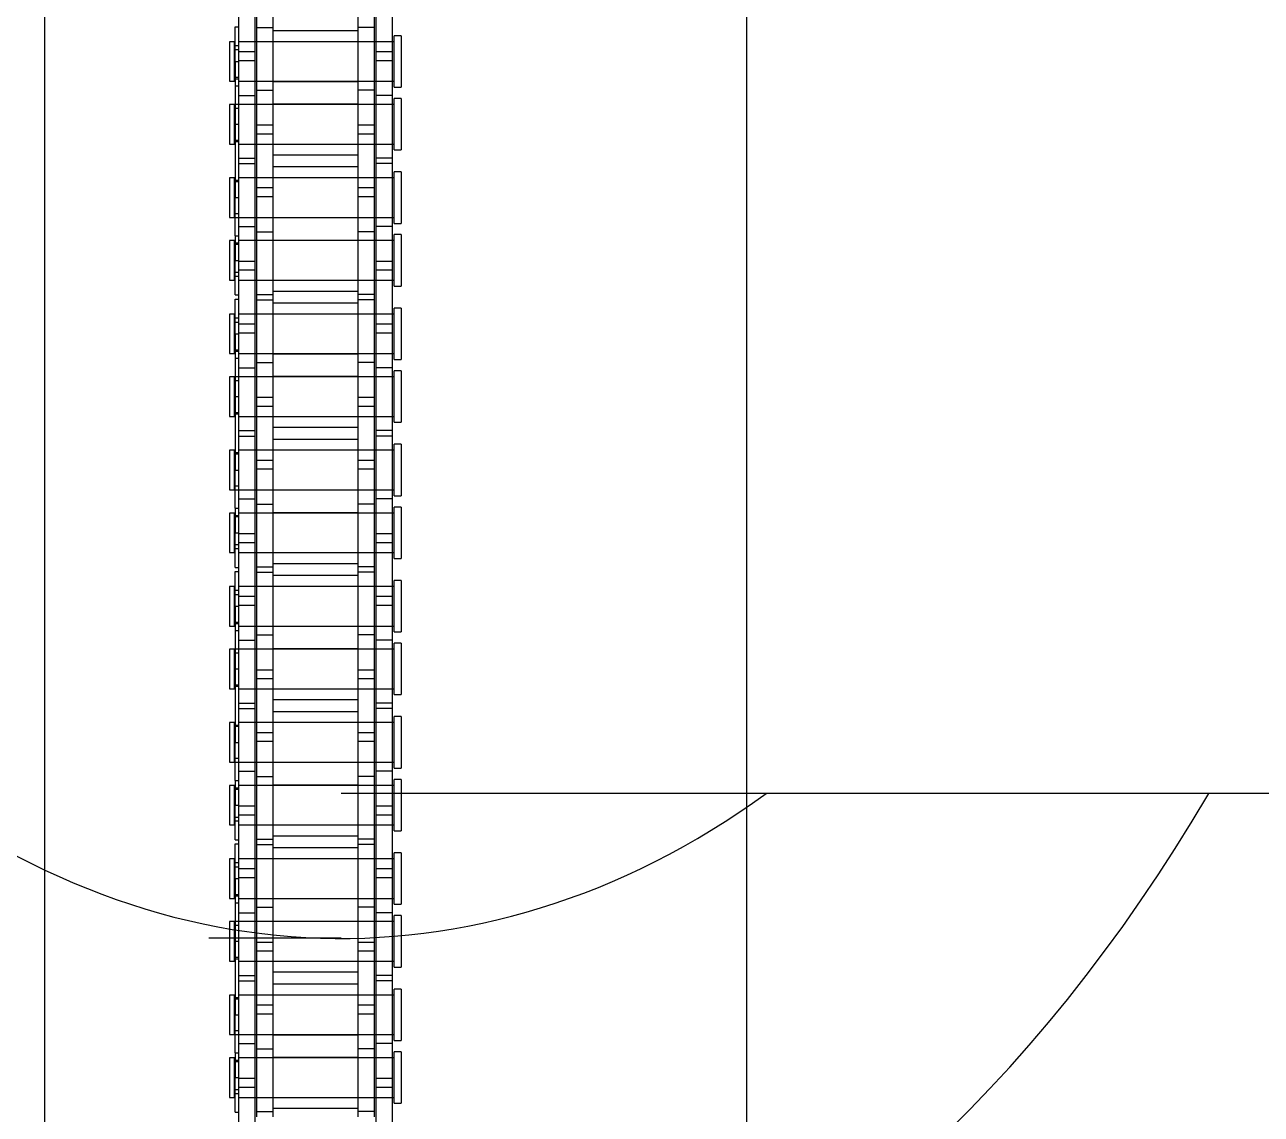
# Model space of a CAD drawing. Header units: metres. Extents: x 0 to 63075, y 0 to 44550.
# Drawn here: x 13902.4 to 14017.7, y 27374.5 to 27476.1 of the extents above; entities that cross this region are included whole.
import ezdxf

# ---------------------------------------------------------------- set-up
doc = ezdxf.new("R2010")
doc.units = ezdxf.units.M
doc.header["$LTSCALE"] = 75
doc.linetypes.add('HIDDEN2', pattern=[4.7625, 3.175, -1.5875])
for name, color, linetype in [('SDM', 7, 'Continuous'), ('SL1', 8, 'Continuous'), ('SL4', 4, 'Continuous'), ('ST1', 7, 'HIDDEN2')]:
    doc.layers.add(name, color=color, linetype=linetype)

# ---------------------------------------------------------------- blocks, each defined once
blk = doc.blocks.new('A$C52ce5e24')
at = {"layer": 'SL1'}
for p, q in [((6234.22, 5852.88), (5672.38, 5852.88)), ((5672.38, 5839.38), (5660.02, 5839.38))]:
    blk.add_line(p, q, dxfattribs=at)
for centre, major_axis, end_param in [((5660.02, 5962.41), (0, -171.45), 7.160929), ((5672.38, 5962.41), (0, -123.04), 6.756029)]:
    blk.add_ellipse(centre, major_axis=major_axis, ratio=0.707107, start_param=4.712389, end_param=end_param, dxfattribs=at)
blk = doc.blocks.new('A$Cb6dca9d5')
at = {"layer": 'SL4'}
for p, q in [((57.76, 215), (57.76, 1004.76)), ((123.23, 215.01), (123.23, 1004.76))]:
    blk.add_line(p, q, dxfattribs=at)
at = {"layer": 'ST1'}
for p, q in [((57.76, 215), (57.76, 1004.76)), ((77.52, 742.4), (77.52, 736.05)), ((79.03, 742.4), (79.03, 736.05)), ((86.96, 742.4), (86.96, 736.05)), ((88.49, 742.4), (88.49, 736.05)), ((75.84, 738.8), (75.84, 729.7)), ((77.36, 738.8), (77.36, 729.7)), ((88.64, 738.8), (88.64, 729.7)), ((90.16, 738.8), (90.16, 729.7)), ((75.51, 736.11), (75.84, 736.11)), ((75.51, 732.88), (75.51, 736.11)), ((77.52, 736.05), (79.03, 736.05)), ((77.52, 736.05), (77.52, 726.96)), ((79.03, 736.05), (79.03, 726.96)), ((88.49, 736.05), (86.96, 736.05)), ((86.96, 736.05), (86.96, 726.96)), ((88.49, 736.05), (88.49, 726.96)), ((75, 734.72), (75, 731.03)), ((75.47, 734.72), (75, 734.72)), ((75.47, 731.03), (75.47, 734.72)), ((77.36, 734.72), (75.84, 734.72)), ((90.34, 734.72), (75.84, 734.72)), ((79.03, 734.72), (77.52, 734.72)), ((79.03, 735.77), (86.96, 735.77)), ((86.96, 734.72), (79.03, 734.72)), ((88.49, 734.72), (86.96, 734.72)), ((90.16, 734.72), (88.64, 734.72)), ((90.34, 730.48), (90.34, 735.28)), ((91, 735.28), (90.34, 735.28)), ((91, 735.28), (91, 730.48)), ((75.84, 734.35), (75.47, 734.35)), ((75.51, 733.98), (75.84, 733.98)), ((75.84, 733.81), (77.36, 733.81)), ((88.64, 733.81), (90.16, 733.81)), ((75.51, 732.88), (75.84, 732.88)), ((75.51, 732.88), (75.51, 720.18)), ((77.36, 732.95), (75.84, 732.95)), ((90.16, 732.95), (88.64, 732.95)), ((75.47, 731.4), (75.84, 731.4)), ((75.51, 731.26), (75.84, 731.26)), ((75, 731.03), (75.47, 731.03)), ((75.84, 730.58), (75.51, 730.58)), ((75.84, 731.03), (77.36, 731.03)), ((75.84, 731.03), (90.34, 731.03)), ((77.52, 731.03), (79.03, 731.03)), ((77.52, 730.2), (79.03, 730.2)), ((79.03, 731.03), (86.96, 731.03)), ((86.96, 730.99), (79.03, 730.99)), ((86.96, 731.03), (88.49, 731.03)), ((88.49, 730.2), (86.96, 730.2)), ((88.64, 731.03), (90.16, 731.03)), ((90.34, 730.48), (91, 730.48)), ((75.84, 729.7), (77.36, 729.7)), ((75.84, 729.7), (75.84, 723.35)), ((77.36, 729.7), (77.36, 723.35)), ((90.16, 729.7), (88.64, 729.7)), ((88.64, 729.7), (88.64, 723.35)), ((90.16, 729.7), (90.16, 723.35)), ((90.34, 724.63), (90.34, 729.43)), ((91, 729.43), (90.34, 729.43)), ((91, 729.43), (91, 724.63)), ((75, 728.87), (75, 725.18)), ((75.47, 728.87), (75, 728.87)), ((75.47, 725.18), (75.47, 728.87)), ((75.84, 728.5), (75.47, 728.5)), ((77.36, 728.87), (75.51, 728.87)), ((90.34, 728.87), (75.84, 728.87)), ((79.03, 728.87), (77.52, 728.87)), ((79.03, 728.92), (86.96, 728.92)), ((86.96, 728.87), (79.03, 728.87)), ((88.49, 728.87), (86.96, 728.87)), ((90.16, 728.87), (88.64, 728.87)), ((75.51, 727.03), (75.84, 727.03)), ((77.52, 726.96), (77.52, 726.1)), ((77.52, 726.96), (79.03, 726.96)), ((79.03, 726.96), (79.03, 726.1)), ((86.96, 726.96), (86.96, 726.1)), ((86.96, 726.96), (88.49, 726.96)), ((88.49, 726.96), (88.49, 726.1)), ((75.47, 725.55), (75.84, 725.55)), ((77.52, 726.1), (77.52, 717)), ((79.03, 726.1), (77.52, 726.1)), ((79.03, 726.1), (79.03, 717)), ((86.96, 726.1), (86.96, 717)), ((88.49, 726.1), (86.96, 726.1)), ((88.49, 726.1), (88.49, 717)), ((75, 725.18), (75.47, 725.18)), ((75.51, 725.41), (75.84, 725.41)), ((75.84, 725.18), (77.36, 725.18)), ((75.84, 725.18), (90.34, 725.18)), ((77.52, 725.18), (79.03, 725.18)), ((79.03, 725.18), (86.96, 725.18)), ((86.96, 725.18), (88.49, 725.18)), ((88.64, 725.18), (90.16, 725.18)), ((90.34, 724.63), (91, 724.63)), ((75.84, 723.85), (77.36, 723.85)), ((75.84, 723.35), (77.36, 723.35)), ((75.84, 723.35), (75.84, 714.26)), ((77.36, 723.35), (77.36, 714.26)), ((86.96, 724.14), (79.03, 724.14)), ((90.16, 723.85), (88.64, 723.85)), ((90.16, 723.35), (88.64, 723.35)), ((88.64, 723.35), (88.64, 714.26)), ((90.16, 723.35), (90.16, 714.26)), ((75, 722.02), (75, 718.33)), ((75.47, 722.02), (75, 722.02)), ((75.47, 718.33), (75.47, 722.02)), ((77.36, 722.02), (75.84, 722.02)), ((90.34, 722.02), (75.84, 722.02)), ((79.03, 722.02), (77.52, 722.02)), ((79.03, 723.07), (86.96, 723.07)), ((86.96, 722.02), (79.03, 722.02)), ((88.49, 722.02), (86.96, 722.02)), ((90.16, 722.02), (88.64, 722.02)), ((90.34, 717.78), (90.34, 722.58)), ((91, 722.58), (90.34, 722.58)), ((91, 722.58), (91, 717.78)), ((75.84, 721.65), (75.47, 721.65)), ((75.51, 721.8), (75.84, 721.8)), ((77.52, 721.11), (79.03, 721.11)), ((86.96, 721.11), (88.49, 721.11)), ((75.51, 720.18), (75.84, 720.18)), ((75.51, 716.63), (75.51, 720.18)), ((79.03, 720.25), (77.52, 720.25)), ((88.49, 720.25), (86.96, 720.25)), ((75.47, 718.7), (75.84, 718.7)), ((75, 718.33), (75.47, 718.33)), ((75.51, 718.33), (77.36, 718.33)), ((75.84, 718.33), (90.34, 718.33)), ((75.84, 717.5), (77.36, 717.5)), ((77.52, 718.33), (79.03, 718.33)), ((79.03, 718.33), (86.96, 718.33)), ((86.96, 718.29), (79.03, 718.29)), ((86.96, 718.33), (88.49, 718.33)), ((88.64, 718.33), (90.16, 718.33)), ((90.16, 717.5), (88.64, 717.5)), ((90.34, 717.78), (91, 717.78)), ((75.51, 716.63), (75.51, 714.33)), ((75.51, 716.63), (75.84, 716.63)), ((77.52, 717), (79.03, 717)), ((77.52, 717), (77.52, 710.65)), ((79.03, 717), (79.03, 710.65)), ((88.49, 717), (86.96, 717)), ((86.96, 717), (86.96, 710.65)), ((88.49, 717), (88.49, 710.65)), ((90.34, 711.93), (90.34, 716.73)), ((91, 716.73), (90.34, 716.73)), ((91, 716.73), (91, 711.93)), ((75, 716.17), (75, 712.48)), ((75.47, 716.17), (75, 716.17)), ((75.47, 712.48), (75.47, 716.17)), ((75.84, 715.8), (75.47, 715.8)), ((75.51, 715.95), (75.84, 715.95)), ((77.36, 716.17), (75.84, 716.17)), ((90.34, 716.17), (75.84, 716.17)), ((79.03, 716.17), (77.52, 716.17)), ((79.03, 716.22), (86.96, 716.22)), ((86.96, 716.17), (79.03, 716.17)), ((88.49, 716.17), (86.96, 716.17)), ((90.16, 716.17), (88.64, 716.17)), ((75.51, 714.33), (75.84, 714.33)), ((75.51, 711.1), (75.51, 714.33)), ((75.84, 714.26), (75.84, 713.4)), ((75.84, 714.26), (77.36, 714.26)), ((77.36, 714.26), (77.36, 713.4)), ((88.64, 714.26), (88.64, 713.4)), ((88.64, 714.26), (90.16, 714.26)), ((90.16, 714.26), (90.16, 713.4)), ((75.47, 712.85), (75.84, 712.85)), ((75.51, 713.22), (75.84, 713.22)), ((75.84, 713.4), (75.84, 704.3)), ((77.36, 713.4), (75.84, 713.4)), ((77.36, 713.4), (77.36, 704.3)), ((88.64, 713.4), (88.64, 704.3)), ((90.16, 713.4), (88.64, 713.4)), ((90.16, 713.4), (90.16, 704.3)), ((75, 712.48), (75.47, 712.48)), ((75.84, 712.48), (77.36, 712.48)), ((75.84, 712.48), (90.34, 712.48)), ((77.52, 712.48), (79.03, 712.48)), ((79.03, 712.48), (86.96, 712.48)), ((86.96, 712.48), (88.49, 712.48)), ((88.64, 712.48), (90.16, 712.48)), ((90.34, 711.93), (91, 711.93)), ((75.51, 711.1), (75.84, 711.1)), ((75.51, 710.71), (75.84, 710.71)), ((75.51, 707.48), (75.51, 710.71)), ((77.52, 711.15), (79.03, 711.15)), ((77.52, 710.65), (79.03, 710.65)), ((77.52, 710.65), (77.52, 701.56)), ((86.96, 711.44), (79.03, 711.44)), ((79.03, 710.65), (79.03, 701.56)), ((88.49, 711.15), (86.96, 711.15)), ((88.49, 710.65), (86.96, 710.65)), ((86.96, 710.65), (86.96, 701.56)), ((88.49, 710.65), (88.49, 701.56)), ((75, 709.32), (75, 705.63)), ((75.47, 709.32), (75, 709.32)), ((75.47, 705.63), (75.47, 709.32)), ((77.36, 709.32), (75.84, 709.32)), ((90.34, 709.32), (75.84, 709.32)), ((79.03, 709.32), (77.52, 709.32)), ((79.03, 710.37), (86.96, 710.37)), ((86.96, 709.32), (79.03, 709.32)), ((88.49, 709.32), (86.96, 709.32)), ((90.16, 709.32), (88.64, 709.32)), ((90.34, 705.08), (90.34, 709.88)), ((91, 709.88), (90.34, 709.88)), ((91, 709.88), (91, 705.08)), ((75.84, 708.95), (75.47, 708.95)), ((75.51, 708.58), (75.84, 708.58)), ((75.84, 708.41), (77.36, 708.41)), ((88.64, 708.41), (90.16, 708.41)), ((75.51, 707.48), (75.84, 707.48)), ((75.51, 707.48), (75.51, 694.78)), ((77.36, 707.55), (75.84, 707.55)), ((90.16, 707.55), (88.64, 707.55)), ((75.47, 706), (75.84, 706)), ((75.51, 705.86), (75.84, 705.86)), ((75, 705.63), (75.47, 705.63)), ((75.84, 705.18), (75.51, 705.18)), ((75.84, 705.63), (77.36, 705.63)), ((75.84, 705.63), (90.34, 705.63)), ((77.52, 705.63), (79.03, 705.63)), ((77.52, 704.8), (79.03, 704.8)), ((79.03, 705.63), (86.96, 705.63)), ((86.96, 705.59), (79.03, 705.59)), ((86.96, 705.63), (88.49, 705.63)), ((88.49, 704.8), (86.96, 704.8)), ((88.64, 705.63), (90.16, 705.63)), ((90.34, 705.08), (91, 705.08)), ((75.84, 704.3), (77.36, 704.3)), ((75.84, 704.3), (75.84, 697.95)), ((77.36, 704.3), (77.36, 697.95)), ((90.16, 704.3), (88.64, 704.3)), ((88.64, 704.3), (88.64, 697.95)), ((90.16, 704.3), (90.16, 697.95)), ((90.34, 699.23), (90.34, 704.03)), ((91, 704.03), (90.34, 704.03)), ((91, 704.03), (91, 699.23)), ((75, 703.47), (75, 699.78)), ((75.47, 703.47), (75, 703.47)), ((75.47, 699.78), (75.47, 703.47)), ((75.84, 703.1), (75.47, 703.1)), ((77.36, 703.47), (75.51, 703.47)), ((90.34, 703.47), (75.84, 703.47)), ((79.03, 703.47), (77.52, 703.47)), ((79.03, 703.52), (86.96, 703.52)), ((86.96, 703.47), (79.03, 703.47)), ((88.49, 703.47), (86.96, 703.47)), ((90.16, 703.47), (88.64, 703.47)), ((75.51, 701.63), (75.84, 701.63)), ((77.52, 701.56), (77.52, 700.7)), ((77.52, 701.56), (79.03, 701.56)), ((79.03, 701.56), (79.03, 700.7)), ((86.96, 701.56), (86.96, 700.7)), ((86.96, 701.56), (88.49, 701.56)), ((88.49, 701.56), (88.49, 700.7)), ((75.47, 700.15), (75.84, 700.15)), ((77.52, 700.7), (77.52, 691.6)), ((79.03, 700.7), (77.52, 700.7)), ((79.03, 700.7), (79.03, 691.6)), ((86.96, 700.7), (86.96, 691.6)), ((88.49, 700.7), (86.96, 700.7)), ((88.49, 700.7), (88.49, 691.6)), ((75, 699.78), (75.47, 699.78)), ((75.51, 700.01), (75.84, 700.01)), ((75.84, 699.78), (77.36, 699.78)), ((75.84, 699.78), (90.34, 699.78)), ((77.52, 699.78), (79.03, 699.78)), ((79.03, 699.78), (86.96, 699.78)), ((86.96, 699.78), (88.49, 699.78)), ((88.64, 699.78), (90.16, 699.78)), ((90.34, 699.23), (91, 699.23)), ((75.84, 698.45), (77.36, 698.45)), ((75.84, 697.95), (77.36, 697.95)), ((75.84, 697.95), (75.84, 688.86)), ((77.36, 697.95), (77.36, 688.86)), ((86.96, 698.74), (79.03, 698.74)), ((90.16, 698.45), (88.64, 698.45)), ((90.16, 697.95), (88.64, 697.95)), ((88.64, 697.95), (88.64, 688.86)), ((90.16, 697.95), (90.16, 688.86)), ((79.03, 697.67), (86.96, 697.67)), ((90.34, 692.38), (90.34, 697.18)), ((91, 697.18), (90.34, 697.18)), ((91, 697.18), (91, 692.38)), ((75, 696.62), (75, 692.93)), ((75.47, 696.62), (75, 696.62)), ((75.47, 692.93), (75.47, 696.62)), ((75.84, 696.25), (75.47, 696.25)), ((75.51, 696.4), (75.84, 696.4)), ((77.36, 696.62), (75.84, 696.62)), ((90.34, 696.62), (75.84, 696.62)), ((79.03, 696.62), (77.52, 696.62)), ((77.52, 695.71), (79.03, 695.71)), ((86.96, 696.62), (79.03, 696.62)), ((88.49, 696.62), (86.96, 696.62)), ((86.96, 695.71), (88.49, 695.71)), ((90.16, 696.62), (88.64, 696.62)), ((75.51, 694.78), (75.84, 694.78)), ((75.51, 691.23), (75.51, 694.78)), ((79.03, 694.85), (77.52, 694.85)), ((88.49, 694.85), (86.96, 694.85)), ((75.47, 693.3), (75.84, 693.3)), ((75, 692.93), (75.47, 692.93)), ((75.51, 692.93), (77.36, 692.93)), ((75.84, 692.93), (90.34, 692.93)), ((75.84, 692.1), (77.36, 692.1)), ((77.52, 692.93), (79.03, 692.93)), ((79.03, 692.93), (86.96, 692.93)), ((86.96, 692.89), (79.03, 692.89)), ((86.96, 692.93), (88.49, 692.93)), ((88.64, 692.93), (90.16, 692.93)), ((90.16, 692.1), (88.64, 692.1)), ((90.34, 692.38), (91, 692.38)), ((75.51, 691.23), (75.51, 688.93)), ((75.51, 691.23), (75.84, 691.23)), ((77.52, 691.6), (79.03, 691.6)), ((77.52, 691.6), (77.52, 685.25)), ((79.03, 691.6), (79.03, 685.25)), ((88.49, 691.6), (86.96, 691.6)), ((86.96, 691.6), (86.96, 685.25)), ((88.49, 691.6), (88.49, 685.25)), ((90.34, 686.53), (90.34, 691.33)), ((91, 691.33), (90.34, 691.33)), ((91, 691.33), (91, 686.53)), ((75, 690.77), (75, 687.08)), ((75.47, 690.77), (75, 690.77)), ((75.47, 687.08), (75.47, 690.77)), ((75.84, 690.4), (75.47, 690.4)), ((75.51, 690.55), (75.84, 690.55)), ((77.36, 690.77), (75.84, 690.77)), ((90.34, 690.77), (75.84, 690.77)), ((79.03, 690.77), (77.52, 690.77)), ((79.03, 690.82), (86.96, 690.82)), ((86.96, 690.77), (79.03, 690.77)), ((88.49, 690.77), (86.96, 690.77)), ((90.16, 690.77), (88.64, 690.77)), ((75.51, 688.93), (75.84, 688.93)), ((75.51, 685.7), (75.51, 688.93)), ((75.84, 688.86), (75.84, 688)), ((75.84, 688.86), (77.36, 688.86)), ((77.36, 688.86), (77.36, 688)), ((88.64, 688.86), (88.64, 688)), ((88.64, 688.86), (90.16, 688.86)), ((90.16, 688.86), (90.16, 688)), ((75.47, 687.45), (75.84, 687.45)), ((75.51, 687.82), (75.84, 687.82)), ((75.84, 688), (75.84, 678.9)), ((77.36, 688), (75.84, 688)), ((77.36, 688), (77.36, 678.9)), ((88.64, 688), (88.64, 678.9)), ((90.16, 688), (88.64, 688)), ((90.16, 688), (90.16, 678.9)), ((75, 687.08), (75.47, 687.08)), ((75.84, 687.08), (77.36, 687.08)), ((75.84, 687.08), (90.34, 687.08)), ((77.52, 687.08), (79.03, 687.08)), ((79.03, 687.08), (86.96, 687.08)), ((86.96, 687.08), (88.49, 687.08)), ((88.64, 687.08), (90.16, 687.08)), ((90.34, 686.53), (91, 686.53)), ((75.51, 685.7), (75.84, 685.7)), ((75.51, 685.31), (75.84, 685.31)), ((75.51, 682.08), (75.51, 685.31)), ((77.52, 685.75), (79.03, 685.75)), ((77.52, 685.25), (79.03, 685.25)), ((77.52, 685.25), (77.52, 676.16)), ((86.96, 686.04), (79.03, 686.04)), ((79.03, 685.25), (79.03, 676.16)), ((88.49, 685.75), (86.96, 685.75)), ((88.49, 685.25), (86.96, 685.25)), ((86.96, 685.25), (86.96, 676.16)), ((88.49, 685.25), (88.49, 676.16)), ((79.03, 684.97), (86.96, 684.97)), ((90.34, 679.68), (90.34, 684.48)), ((91, 684.48), (90.34, 684.48)), ((91, 684.48), (91, 679.68)), ((75, 683.92), (75, 680.23)), ((75.47, 683.92), (75, 683.92)), ((75.47, 680.23), (75.47, 683.92)), ((75.84, 683.55), (75.47, 683.55)), ((75.51, 683.18), (75.84, 683.18)), ((77.36, 683.92), (75.84, 683.92)), ((90.34, 683.92), (75.84, 683.92)), ((75.84, 683.01), (77.36, 683.01)), ((79.03, 683.92), (77.52, 683.92)), ((86.96, 683.92), (79.03, 683.92)), ((88.49, 683.92), (86.96, 683.92)), ((90.16, 683.92), (88.64, 683.92)), ((88.64, 683.01), (90.16, 683.01)), ((75.51, 682.08), (75.84, 682.08)), ((75.51, 682.08), (75.51, 669.38)), ((77.36, 682.15), (75.84, 682.15)), ((90.16, 682.15), (88.64, 682.15)), ((75.47, 680.6), (75.84, 680.6)), ((75, 680.23), (75.47, 680.23)), ((75.51, 680.46), (75.84, 680.46)), ((75.84, 679.78), (75.51, 679.78)), ((75.84, 680.23), (77.36, 680.23)), ((75.84, 680.23), (90.34, 680.23)), ((77.52, 680.23), (79.03, 680.23)), ((77.52, 679.4), (79.03, 679.4)), ((79.03, 680.23), (86.96, 680.23)), ((86.96, 680.19), (79.03, 680.19)), ((86.96, 680.23), (88.49, 680.23)), ((88.49, 679.4), (86.96, 679.4)), ((88.64, 680.23), (90.16, 680.23)), ((90.34, 679.68), (91, 679.68)), ((75.84, 678.9), (77.36, 678.9)), ((75.84, 678.9), (75.84, 672.55)), ((77.36, 678.9), (77.36, 672.55)), ((90.16, 678.9), (88.64, 678.9)), ((88.64, 678.9), (88.64, 672.55)), ((90.16, 678.9), (90.16, 672.55)), ((90.34, 673.83), (90.34, 678.63)), ((91, 678.63), (90.34, 678.63)), ((91, 678.63), (91, 673.83)), ((75, 678.07), (75, 674.38)), ((75.47, 678.07), (75, 678.07)), ((75.47, 674.38), (75.47, 678.07)), ((75.84, 677.7), (75.47, 677.7)), ((77.36, 678.07), (75.51, 678.07)), ((90.34, 678.07), (75.84, 678.07)), ((79.03, 678.07), (77.52, 678.07)), ((79.03, 678.12), (86.96, 678.12)), ((86.96, 678.07), (79.03, 678.07)), ((88.49, 678.07), (86.96, 678.07)), ((90.16, 678.07), (88.64, 678.07)), ((75.51, 676.23), (75.84, 676.23)), ((77.52, 676.16), (77.52, 675.3)), ((77.52, 676.16), (79.03, 676.16)), ((79.03, 676.16), (79.03, 675.3)), ((86.96, 676.16), (86.96, 675.3)), ((86.96, 676.16), (88.49, 676.16)), ((88.49, 676.16), (88.49, 675.3)), ((75.47, 674.75), (75.84, 674.75)), ((77.52, 675.3), (77.52, 666.2)), ((79.03, 675.3), (77.52, 675.3)), ((79.03, 675.3), (79.03, 666.2)), ((86.96, 675.3), (86.96, 666.2)), ((88.49, 675.3), (86.96, 675.3)), ((88.49, 675.3), (88.49, 666.2)), ((75, 674.38), (75.47, 674.38)), ((75.51, 674.61), (75.84, 674.61)), ((75.84, 674.38), (77.36, 674.38)), ((75.84, 674.38), (90.34, 674.38)), ((77.52, 674.38), (79.03, 674.38)), ((79.03, 674.38), (86.96, 674.38)), ((86.96, 674.38), (88.49, 674.38)), ((88.64, 674.38), (90.16, 674.38)), ((90.34, 673.83), (91, 673.83)), ((75.84, 673.05), (77.36, 673.05)), ((75.84, 672.55), (77.36, 672.55)), ((75.84, 672.55), (75.84, 663.46)), ((77.36, 672.55), (77.36, 663.46)), ((86.96, 673.34), (79.03, 673.34)), ((90.16, 673.05), (88.64, 673.05)), ((90.16, 672.55), (88.64, 672.55)), ((88.64, 672.55), (88.64, 663.46)), ((90.16, 672.55), (90.16, 663.46)), ((79.03, 672.27), (86.96, 672.27)), ((90.34, 666.98), (90.34, 671.78)), ((91, 671.78), (90.34, 671.78)), ((91, 671.78), (91, 666.98)), ((75, 671.22), (75, 667.53)), ((75.47, 671.22), (75, 671.22)), ((75.47, 667.53), (75.47, 671.22)), ((75.84, 670.85), (75.47, 670.85)), ((75.51, 671), (75.84, 671)), ((77.36, 671.22), (75.84, 671.22)), ((90.34, 671.22), (75.84, 671.22)), ((79.03, 671.22), (77.52, 671.22)), ((77.52, 670.31), (79.03, 670.31)), ((86.96, 671.22), (79.03, 671.22)), ((88.49, 671.22), (86.96, 671.22)), ((86.96, 670.31), (88.49, 670.31)), ((90.16, 671.22), (88.64, 671.22)), ((75.51, 669.38), (75.84, 669.38)), ((75.51, 665.83), (75.51, 669.38)), ((79.03, 669.45), (77.52, 669.45)), ((88.49, 669.45), (86.96, 669.45)), ((75.47, 667.9), (75.84, 667.9)), ((75, 667.53), (75.47, 667.53)), ((75.51, 667.53), (77.36, 667.53)), ((75.84, 667.53), (90.34, 667.53)), ((75.84, 666.7), (77.36, 666.7)), ((77.52, 667.53), (79.03, 667.53)), ((79.03, 667.53), (86.96, 667.53)), ((86.96, 667.49), (79.03, 667.49)), ((86.96, 667.53), (88.49, 667.53)), ((88.64, 667.53), (90.16, 667.53)), ((90.16, 666.7), (88.64, 666.7)), ((90.34, 666.98), (91, 666.98)), ((75.51, 665.83), (75.51, 663.53)), ((75.51, 665.83), (75.84, 665.83)), ((77.52, 666.2), (79.03, 666.2)), ((77.52, 666.2), (77.52, 659.85)), ((79.03, 666.2), (79.03, 659.85)), ((88.49, 666.2), (86.96, 666.2)), ((86.96, 666.2), (86.96, 659.85)), ((88.49, 666.2), (88.49, 659.85)), ((90.34, 661.13), (90.34, 665.93)), ((91, 665.93), (90.34, 665.93)), ((91, 665.93), (91, 661.13)), ((75, 665.37), (75, 661.68)), ((75.47, 665.37), (75, 665.37)), ((75.47, 661.68), (75.47, 665.37)), ((75.84, 665), (75.47, 665)), ((75.51, 665.15), (75.84, 665.15)), ((77.36, 665.37), (75.84, 665.37)), ((90.34, 665.37), (75.84, 665.37)), ((79.03, 665.37), (77.52, 665.37)), ((79.03, 665.42), (86.96, 665.42)), ((86.96, 665.37), (79.03, 665.37)), ((88.49, 665.37), (86.96, 665.37)), ((90.16, 665.37), (88.64, 665.37)), ((75.51, 663.53), (75.84, 663.53)), ((75.51, 660.3), (75.51, 663.53)), ((75.84, 663.46), (75.84, 662.6)), ((75.84, 663.46), (77.36, 663.46)), ((77.36, 663.46), (77.36, 662.6)), ((88.64, 663.46), (88.64, 662.6)), ((88.64, 663.46), (90.16, 663.46)), ((90.16, 663.46), (90.16, 662.6)), ((75.47, 662.05), (75.84, 662.05)), ((75.51, 662.42), (75.84, 662.42)), ((75.84, 662.6), (75.84, 653.5)), ((77.36, 662.6), (75.84, 662.6)), ((77.36, 662.6), (77.36, 653.5)), ((88.64, 662.6), (88.64, 653.5)), ((90.16, 662.6), (88.64, 662.6)), ((90.16, 662.6), (90.16, 653.5)), ((75, 661.68), (75.47, 661.68)), ((75.84, 661.68), (77.36, 661.68)), ((75.84, 661.68), (90.34, 661.68)), ((77.52, 661.68), (79.03, 661.68)), ((79.03, 661.68), (86.96, 661.68)), ((86.96, 661.68), (88.49, 661.68)), ((88.64, 661.68), (90.16, 661.68)), ((90.34, 661.13), (91, 661.13)), ((75.51, 660.3), (75.84, 660.3)), ((75.51, 659.91), (75.84, 659.91)), ((75.51, 656.68), (75.51, 659.91)), ((77.52, 660.35), (79.03, 660.35)), ((77.52, 659.85), (79.03, 659.85)), ((77.52, 659.85), (77.52, 650.76)), ((86.96, 660.64), (79.03, 660.64)), ((79.03, 659.85), (79.03, 650.76)), ((88.49, 660.35), (86.96, 660.35)), ((88.49, 659.85), (86.96, 659.85)), ((86.96, 659.85), (86.96, 650.76)), ((88.49, 659.85), (88.49, 650.76)), ((79.03, 659.57), (86.96, 659.57)), ((90.34, 654.28), (90.34, 659.08)), ((91, 659.08), (90.34, 659.08)), ((91, 659.08), (91, 654.28)), ((75, 658.52), (75, 654.83)), ((75.47, 658.52), (75, 658.52)), ((75.47, 654.83), (75.47, 658.52)), ((75.84, 658.15), (75.47, 658.15)), ((75.51, 657.78), (75.84, 657.78)), ((77.36, 658.52), (75.84, 658.52)), ((90.34, 658.52), (75.84, 658.52)), ((75.84, 657.61), (77.36, 657.61)), ((79.03, 658.52), (77.52, 658.52)), ((86.96, 658.52), (79.03, 658.52)), ((88.49, 658.52), (86.96, 658.52)), ((90.16, 658.52), (88.64, 658.52)), ((88.64, 657.61), (90.16, 657.61)), ((75.51, 656.68), (75.51, 643.98)), ((75.51, 656.68), (75.84, 656.68)), ((77.36, 656.75), (75.84, 656.75)), ((90.16, 656.75), (88.64, 656.75)), ((75.47, 655.2), (75.84, 655.2)), ((75, 654.83), (75.47, 654.83)), ((75.51, 655.06), (75.84, 655.06)), ((75.84, 654.38), (75.51, 654.38)), ((75.84, 654.83), (77.36, 654.83)), ((75.84, 654.83), (90.34, 654.83)), ((77.52, 654.83), (79.03, 654.83)), ((77.52, 654), (79.03, 654)), ((79.03, 654.83), (86.96, 654.83)), ((86.96, 654.79), (79.03, 654.79)), ((86.96, 654.83), (88.49, 654.83)), ((88.49, 654), (86.96, 654)), ((88.64, 654.83), (90.16, 654.83)), ((90.34, 654.28), (91, 654.28)), ((75.84, 653.5), (77.36, 653.5)), ((75.84, 653.5), (75.84, 647.15)), ((77.36, 653.5), (77.36, 647.15)), ((90.16, 653.5), (88.64, 653.5)), ((88.64, 653.5), (88.64, 647.15)), ((90.16, 653.5), (90.16, 647.15)), ((90.34, 648.43), (90.34, 653.23)), ((91, 653.23), (90.34, 653.23)), ((91, 653.23), (91, 648.43)), ((75, 652.67), (75, 648.98)), ((75.47, 652.67), (75, 652.67)), ((75.47, 648.98), (75.47, 652.67)), ((75.84, 652.3), (75.47, 652.3)), ((77.36, 652.67), (75.51, 652.67)), ((90.34, 652.67), (75.84, 652.67)), ((79.03, 652.67), (77.52, 652.67)), ((79.03, 652.72), (86.96, 652.72)), ((86.96, 652.67), (79.03, 652.67)), ((88.49, 652.67), (86.96, 652.67)), ((90.16, 652.67), (88.64, 652.67)), ((75.51, 650.83), (75.84, 650.83)), ((77.52, 650.76), (77.52, 649.9)), ((77.52, 650.76), (79.03, 650.76)), ((79.03, 650.76), (79.03, 649.9)), ((86.96, 650.76), (86.96, 649.9)), ((86.96, 650.76), (88.49, 650.76)), ((88.49, 650.76), (88.49, 649.9)), ((75.47, 649.35), (75.84, 649.35)), ((77.52, 649.9), (77.52, 640.8)), ((79.03, 649.9), (77.52, 649.9)), ((79.03, 649.9), (79.03, 640.8)), ((86.96, 649.9), (86.96, 640.8)), ((88.49, 649.9), (86.96, 649.9)), ((88.49, 649.9), (88.49, 640.8)), ((75, 648.98), (75.47, 648.98)), ((75.51, 649.21), (75.84, 649.21)), ((75.84, 648.98), (77.36, 648.98)), ((75.84, 648.98), (90.34, 648.98)), ((77.52, 648.98), (79.03, 648.98)), ((79.03, 648.98), (86.96, 648.98)), ((86.96, 648.98), (88.49, 648.98)), ((88.64, 648.98), (90.16, 648.98)), ((90.34, 648.43), (91, 648.43)), ((75.84, 647.65), (77.36, 647.65)), ((75.84, 647.15), (77.36, 647.15)), ((75.84, 647.15), (75.84, 638.06)), ((77.36, 647.15), (77.36, 638.06)), ((86.96, 647.94), (79.03, 647.94)), ((90.16, 647.65), (88.64, 647.65)), ((90.16, 647.15), (88.64, 647.15)), ((88.64, 647.15), (88.64, 638.06)), ((90.16, 647.15), (90.16, 638.06)), ((79.03, 646.87), (86.96, 646.87)), ((90.34, 641.58), (90.34, 646.38)), ((91, 646.38), (90.34, 646.38)), ((91, 646.38), (91, 641.58)), ((75, 645.82), (75, 642.13)), ((75.47, 645.82), (75, 645.82)), ((75.47, 642.13), (75.47, 645.82)), ((75.84, 645.45), (75.47, 645.45)), ((75.51, 645.6), (75.84, 645.6)), ((77.36, 645.82), (75.84, 645.82)), ((90.34, 645.82), (75.84, 645.82)), ((79.03, 645.82), (77.52, 645.82)), ((77.52, 644.91), (79.03, 644.91)), ((86.96, 645.82), (79.03, 645.82)), ((88.49, 645.82), (86.96, 645.82)), ((86.96, 644.91), (88.49, 644.91)), ((90.16, 645.82), (88.64, 645.82)), ((75.51, 643.98), (75.84, 643.98)), ((75.51, 640.43), (75.51, 643.98)), ((79.03, 644.05), (77.52, 644.05)), ((88.49, 644.05), (86.96, 644.05)), ((75.47, 642.5), (75.84, 642.5)), ((75, 642.13), (75.47, 642.13)), ((75.51, 642.13), (77.36, 642.13)), ((75.84, 642.13), (90.34, 642.13)), ((75.84, 641.3), (77.36, 641.3)), ((77.52, 642.13), (79.03, 642.13)), ((79.03, 642.13), (86.96, 642.13)), ((86.96, 642.09), (79.03, 642.09)), ((86.96, 642.13), (88.49, 642.13)), ((88.64, 642.13), (90.16, 642.13)), ((90.16, 641.3), (88.64, 641.3)), ((90.34, 641.58), (91, 641.58)), ((75.51, 640.43), (75.51, 638.13)), ((75.51, 640.43), (75.84, 640.43)), ((77.52, 640.8), (79.03, 640.8)), ((77.52, 640.8), (77.52, 634.45)), ((79.03, 640.8), (79.03, 634.45)), ((88.49, 640.8), (86.96, 640.8)), ((86.96, 640.8), (86.96, 634.45)), ((88.49, 640.8), (88.49, 634.45)), ((90.34, 635.73), (90.34, 640.53)), ((91, 640.53), (90.34, 640.53)), ((91, 640.53), (91, 635.73)), ((75, 639.97), (75, 636.28)), ((75.47, 639.97), (75, 639.97)), ((75.47, 636.28), (75.47, 639.97)), ((75.84, 639.6), (75.47, 639.6)), ((75.51, 639.75), (75.84, 639.75)), ((77.36, 639.97), (75.84, 639.97)), ((90.34, 639.97), (75.84, 639.97)), ((79.03, 639.97), (77.52, 639.97)), ((79.03, 640.02), (86.96, 640.02)), ((86.96, 639.97), (79.03, 639.97)), ((88.49, 639.97), (86.96, 639.97)), ((90.16, 639.97), (88.64, 639.97)), ((75.51, 638.13), (75.84, 638.13)), ((75.51, 634.9), (75.51, 638.13)), ((75.84, 638.06), (75.84, 637.2)), ((75.84, 638.06), (77.36, 638.06)), ((77.36, 638.06), (77.36, 637.2)), ((88.64, 638.06), (88.64, 637.2)), ((88.64, 638.06), (90.16, 638.06)), ((90.16, 638.06), (90.16, 637.2)), ((75.47, 636.65), (75.84, 636.65)), ((75.51, 637.02), (75.84, 637.02)), ((75.84, 637.2), (75.84, 628.1)), ((77.36, 637.2), (75.84, 637.2)), ((77.36, 637.2), (77.36, 628.1)), ((88.64, 637.2), (88.64, 628.1)), ((90.16, 637.2), (88.64, 637.2)), ((90.16, 637.2), (90.16, 628.1)), ((75, 636.28), (75.47, 636.28)), ((75.84, 636.28), (77.36, 636.28)), ((75.84, 636.28), (90.34, 636.28)), ((77.52, 636.28), (79.03, 636.28)), ((79.03, 636.28), (86.96, 636.28)), ((86.96, 636.28), (88.49, 636.28)), ((88.64, 636.28), (90.16, 636.28)), ((90.34, 635.73), (91, 635.73)), ((75.51, 634.9), (75.84, 634.9)), ((77.52, 634.95), (79.03, 634.95)), ((86.96, 635.24), (79.03, 635.24)), ((88.49, 634.95), (86.96, 634.95))]:
    blk.add_line(p, q, dxfattribs=at)

msp = doc.modelspace()

# ---------------------------------------------------------------- block references
at = {"layer": 'SDM'}
for name, p in [('A$C52ce5e24', (8259.51, 21551.5)), ('A$Cb6dca9d5', (13846.47, 26739.77))]:
    msp.add_blockref(name, p, dxfattribs=at)

doc.saveas('drawing.dxf')
